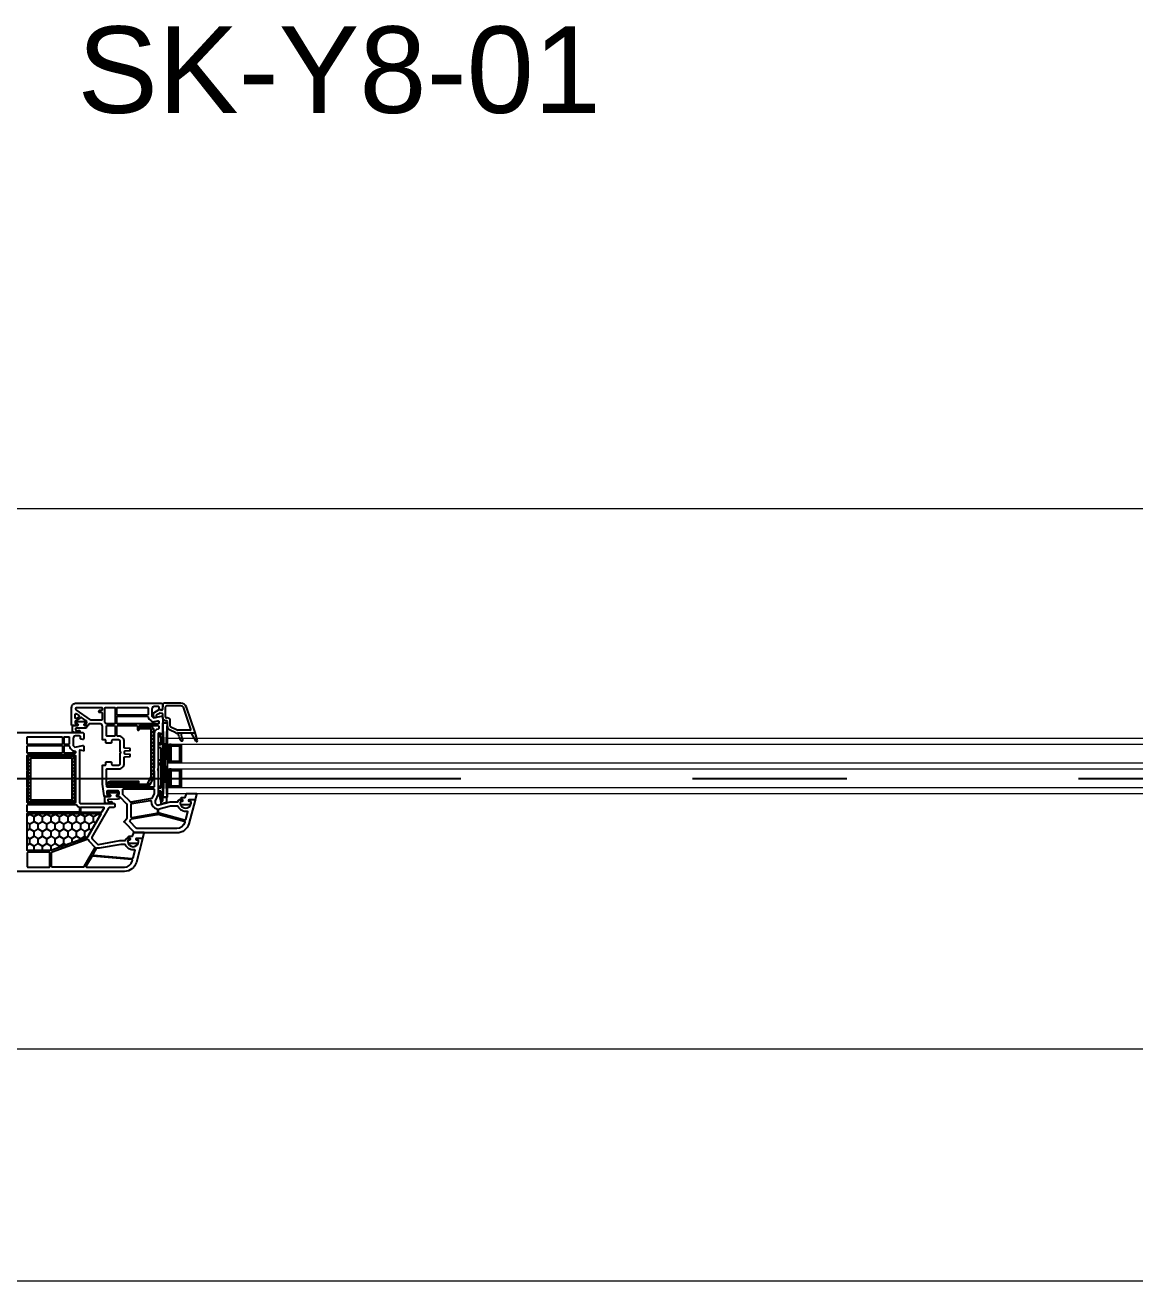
# Model space of a CAD drawing. Header units: inches. Extents: x -21163 to 11874, y -14995 to 6550.
# Drawn here: x -7238 to -6519, y -7989 to -7176 of the extents above; entities that cross this region are included whole.
import ezdxf

# ---------------------------------------------------------------- set-up
doc = ezdxf.new("R2010")
doc.units = ezdxf.units.IN
doc.header["$MEASUREMENT"] = 0
doc.linetypes.add('CONTI', pattern=[0])
doc.linetypes.add('GOST2.303 5', pattern=[24, 20, -1.5, 1, -1.5])
doc.layers.get('0').update_dxf_attribs({"color": 8})
for name, color, linetype in [('axis_dim', 8, 'CONTI'), ('GASKET', 8, 'Continuous'), ('PVC', 8, 'Continuous'), ('STEEL', 8, 'Continuous'), ('TAGS', 7, 'Continuous')]:
    doc.layers.add(name, color=color, linetype=linetype)
doc.layers.add('doors_windows', color=8, linetype='Continuous', lineweight=5)
doc.layers.add('stair1', color=8, linetype='Continuous', lineweight=15)
doc.styles.get("Standard").update_dxf_attribs({"font": 'arial.ttf'})

# ---------------------------------------------------------------- blocks, each defined once
blk = doc.blocks.new('*U19')
at = {"linetype": 'Continuous'}
h = blk.add_hatch(dxfattribs=at)
h.set_pattern_fill('HONEY', color=6, angle=-90, style=0)
h.set_pattern_definition([(270, (1672.08, 52.6428), (-2.74963, -4.7625), [3.175, -6.35]), (150, (1672.08, 52.6428), (-2.74963, 4.7625), [3.175, -6.35]), (210, (1672.08, 52.6428), (-5.49926, -6e-07), [-6.35, 3.175])])
h.paths.add_polyline_path([(1543.7, -37.59, -0.57735), (1543.27, -36.84), (1550.95, -23.53, 0.079163), (1551.35, -22.5, -0.259107), (1551.66, -22.14), (1575.34, -13.52, -0.087489), (1575.51, -13.49), (1590.22, -13.49, -0.414214), (1590.72, -13.99), (1590.72, -37.09, -0.414214), (1590.22, -37.59)])
at = {"color": 1, "linetype": 'Continuous', "lineweight": 25}
for p, q in [((1499.96, -48.17), (1502.95, -96.18)), ((1499.96, -96.18), (1502.95, -48.17))]:
    blk.add_line(p, q, dxfattribs=at)
at = {"color": 1, "linetype": 'Continuous'}
for p, q in [((1502.95, -44.14), (1500.38, -44.82)), ((1500.38, -44.82), (1500.38, -47.87)), ((1500.38, -47.87), (1502.95, -47.87)), ((1504.14, -45.37), (1502.94, -45.65)), ((1502.94, -45.65), (1502.94, -88.61)), ((1504.15, -43.52), (1502.95, -43.85)), ((1502.95, -43.85), (1502.95, -44.14)), ((1504.14, -45.37), (1504.14, -51.97)), ((1505.94, -51.97), (1504.14, -45.37)), ((1504.14, -45.65), (1504.14, -51.97)), ((1504.15, -45.39), (1504.15, -43.52)), ((1502.94, -49.97), (1504.14, -49.97)), ((1502.94, -76.2), (1502.94, -52)), ((1504.14, -51.97), (1505.94, -51.97)), ((1504.14, -53.97), (1504.14, -54.57)), ((1504.14, -53.97), (1505.94, -53.97)), ((1504.14, -79.97), (1504.14, -53.97)), ((1504.14, -54.97), (1505.94, -54.97)), ((1505.94, -82.97), (1505.94, -51.97)), ((1504.14, -68.97), (1505.94, -68.97)), ((1504.14, -69.97), (1505.94, -69.97)), ((1504.14, -71.97), (1505.94, -71.97)), ((1504.14, -79.97), (1505.94, -79.97)), ((1502.94, -86.67), (1504.64, -86.67)), ((1502.94, -88.61), (1504.64, -89.07)), ((1504.14, -81.97), (1505.94, -81.97)), ((1504.14, -86.67), (1504.14, -81.97)), ((1504.14, -82.97), (1505.94, -82.97)), ((1504.64, -89.07), (1504.64, -86.67))]:
    blk.add_line(p, q, dxfattribs=at)
at = {"color": 5}
for p, q in [((1491.98, -55.28), (1490.98, -55.28)), ((1491.98, -56.28), (1490.98, -56.28)), ((1491.98, -55.28), (1491.98, -54.28)), ((1492.48, -55.28), (1492.48, -54.28)), ((1493.48, -55.28), (1493.48, -54.28)), ((1494.48, -55.28), (1494.48, -54.28)), ((1495.48, -55.28), (1495.48, -54.28)), ((1496.48, -55.28), (1496.48, -54.28)), ((1497.48, -55.28), (1497.48, -54.28)), ((1497.48, -55.28), (1498.48, -55.28)), ((1497.48, -56.28), (1498.48, -56.28)), ((1491.98, -57.28), (1490.98, -57.28)), ((1491.98, -58.28), (1490.98, -58.28)), ((1491.98, -59.28), (1490.98, -59.28)), ((1491.98, -60.28), (1490.98, -60.28)), ((1491.98, -61.28), (1490.98, -61.28)), ((1491.98, -62.28), (1490.98, -62.28)), ((1491.98, -63.28), (1490.98, -63.28)), ((1491.98, -64.28), (1490.98, -64.28)), ((1497.48, -57.28), (1498.48, -57.28)), ((1497.48, -58.28), (1498.48, -58.28)), ((1497.48, -59.28), (1498.48, -59.28)), ((1497.48, -60.28), (1498.48, -60.28)), ((1497.48, -61.28), (1498.48, -61.28)), ((1497.48, -62.28), (1498.48, -62.28)), ((1497.48, -63.28), (1498.48, -63.28)), ((1497.48, -64.28), (1498.48, -64.28)), ((1491.98, -65.28), (1490.98, -65.28)), ((1491.98, -65.28), (1490.98, -65.28)), ((1491.98, -66.28), (1490.98, -66.28)), ((1491.98, -71.28), (1490.98, -71.28)), ((1491.98, -72.28), (1490.98, -72.28)), ((1491.98, -65.28), (1491.98, -66.28)), ((1491.98, -71.28), (1491.98, -70.28)), ((1492.48, -66.28), (1492.48, -65.28)), ((1492.48, -71.28), (1492.48, -70.28)), ((1493.48, -66.28), (1493.48, -65.28)), ((1493.48, -71.28), (1493.48, -70.28)), ((1494.48, -66.28), (1494.48, -65.28)), ((1494.48, -71.28), (1494.48, -70.28)), ((1495.48, -66.28), (1495.48, -65.28)), ((1495.48, -71.28), (1495.48, -70.28)), ((1496.48, -66.28), (1496.48, -65.28)), ((1496.48, -71.28), (1496.48, -70.28)), ((1497.48, -65.28), (1498.48, -65.28)), ((1497.48, -65.28), (1498.48, -65.28)), ((1497.48, -65.28), (1497.48, -66.28)), ((1497.48, -66.28), (1498.48, -66.28)), ((1497.48, -71.28), (1497.48, -70.28)), ((1497.48, -71.28), (1498.48, -71.28)), ((1497.48, -72.28), (1498.48, -72.28)), ((1491.98, -73.28), (1490.98, -73.28)), ((1491.98, -74.28), (1490.98, -74.28)), ((1491.98, -75.28), (1490.98, -75.28)), ((1491.98, -76.28), (1490.98, -76.28)), ((1491.98, -77.28), (1490.98, -77.28)), ((1491.98, -78.28), (1490.98, -78.28)), ((1491.98, -79.28), (1490.98, -79.28)), ((1491.98, -80.28), (1490.98, -80.28)), ((1497.48, -73.28), (1498.48, -73.28)), ((1497.48, -74.28), (1498.48, -74.28)), ((1497.48, -75.28), (1498.48, -75.28)), ((1497.48, -76.28), (1498.48, -76.28)), ((1497.48, -77.28), (1498.48, -77.28)), ((1497.48, -78.28), (1498.48, -78.28)), ((1497.48, -79.28), (1498.48, -79.28)), ((1497.48, -80.28), (1498.48, -80.28)), ((1491.98, -81.28), (1490.98, -81.28)), ((1491.98, -81.28), (1490.98, -81.28)), ((1491.98, -82.28), (1490.98, -82.28)), ((1491.98, -81.28), (1491.98, -82.28)), ((1492.48, -82.28), (1492.48, -81.28)), ((1493.48, -82.28), (1493.48, -81.28)), ((1494.48, -82.28), (1494.48, -81.28)), ((1495.48, -82.28), (1495.48, -81.28)), ((1496.48, -82.28), (1496.48, -81.28)), ((1497.48, -81.28), (1498.48, -81.28)), ((1497.48, -81.28), (1498.48, -81.28)), ((1497.48, -81.28), (1497.48, -82.28)), ((1497.48, -82.28), (1498.48, -82.28))]:
    blk.add_line(p, q, dxfattribs=at)
blk.add_lwpolyline([(1543.36, -37.59, -0.57735), (1543.1, -37.14), (1551.73, -22.19, -0.176327), (1551.89, -22.06), (1575.37, -13.51, -0.087489), (1575.47, -13.49), (1590.42, -13.49, -0.414214), (1590.72, -13.79), (1590.72, -37.29, -0.414214), (1590.42, -37.59)], format="xyb", close=True)
at = {"color": 1, "linetype": 'Continuous', "lineweight": 25}
blk.add_lwpolyline([(1499.96, -50.18), (1499.96, -48.17), (1502.95, -48.17), (1502.95, -96.18), (1499.96, -96.18)], close=True, dxfattribs=at)
at = {"color": 5}
for points in [[(1498.48, -66.28), (1490.98, -66.28), (1490.98, -54.28), (1498.48, -54.28)], [(1497.48, -65.28), (1491.98, -65.28), (1491.98, -55.28), (1497.48, -55.28)], [(1498.48, -82.28), (1490.98, -82.28), (1490.98, -70.28), (1498.48, -70.28)], [(1497.48, -81.28), (1491.98, -81.28), (1491.98, -71.28), (1497.48, -71.28)]]:
    blk.add_lwpolyline(points, close=True, dxfattribs=at)
at = {"layer": 'doors_windows', "color": 5}
for points in [[(838, -50.28), (1499.96, -50.28), (1499.96, -54.28), (838, -54.28)], [(838, -66.28), (1499.96, -66.28), (1499.96, -70.28), (838, -70.28)], [(838, -82.28), (1499.96, -82.28), (1499.96, -86.28), (838, -86.28)]]:
    blk.add_lwpolyline(points, close=True, dxfattribs=at)
at = {"layer": 'GASKET'}
for p, q in [((1480.51, -84.5), (1481.95, -89.88)), ((1481.25, -84.2), (1484.24, -89.5)), ((1492.5, -87.48), (1492.85, -89.5))]:
    blk.add_line(p, q, dxfattribs=at)
at = {"layer": 'GASKET', "color": 5, "linetype": 'Continuous'}
for points in [[(1524.8, -22.56, 0.414214), (1525.5, -21.86), (1525.5, -21.76, 0.414214), (1525.2, -21.46), (1524.36, -21.46), (1524.18, -21.16, -0.57735), (1524.7, -20.26), (1525.15, -20.26, 0.414214), (1525.65, -19.76), (1525.65, -19.46, 0.020024), (1525.64, -19.18, 0.390947), (1524.64, -18.26), (1519.66, -18.26, 0.390947), (1518.66, -19.18), (1518.65, -19.46), (1518.65, -19.76, 0.414214), (1519.15, -20.26), (1519.6, -20.26, -0.57735), (1520.12, -21.16), (1519.95, -21.46), (1515.9, -21.46), (1514.89, -24.85, 0.502334), (1515.17, -25.23), (1521.94, -25.23), (1522.67, -22.8, -0.349418), (1522.96, -22.56)], [(1490.7, -47.61, 0.414214), (1491.4, -46.91), (1491.4, -46.81, 0.414214), (1491.1, -46.51), (1490.25, -46.51), (1490.08, -46.21, -0.57735), (1490.6, -45.31), (1491.05, -45.31, 0.414214), (1491.55, -44.81), (1491.55, -44.51, 0.020024), (1491.54, -44.23, 0.390947), (1490.54, -43.31), (1485.56, -43.31, 0.390947), (1484.56, -44.23), (1484.55, -44.51), (1484.55, -44.81, 0.414214), (1485.05, -45.31), (1485.5, -45.31, -0.57735), (1486.02, -46.21), (1485.85, -46.51), (1481.8, -46.51), (1480.79, -49.9, 0.502334), (1481.07, -50.28), (1487.84, -50.28), (1488.57, -47.85, -0.349418), (1488.86, -47.61)], [(1537.82, -49.68, -0.414214), (1538.32, -50.18, -0.054959), (1538.24, -50.94, -0.351258), (1538.04, -51.1), (1531.6, -51.1, -0.351258), (1531.41, -50.94, -0.054959), (1531.32, -50.18, -0.414214), (1531.82, -49.68), (1532.27, -49.68, 0.57735), (1532.79, -48.78), (1532.62, -48.48), (1531.16, -48.48, -0.414214), (1530.96, -48.28), (1530.96, -47.81, -0.407864), (1531.93, -46.81), (1538.14, -46.68, 0.433601), (1538.53, -46.24), (1538.51, -45.92, 0.363714), (1537.78, -45.19), (1536.81, -45.11, 0.169782), (1536.62, -45.16, -1.241435), (1536.17, -43.99), (1539.26, -43.99, -0.414214), (1540.46, -45.19), (1540.46, -48.18, -0.414214), (1540.16, -48.48), (1537.03, -48.48), (1536.85, -48.78, 0.57735), (1537.37, -49.68)], [(1558.81, -95.68, -0.414214), (1559.31, -96.18, -0.054959), (1559.22, -96.94, -0.351258), (1559.03, -97.1), (1552.59, -97.1, -0.351258), (1552.39, -96.94, -0.054959), (1552.31, -96.18, -0.414214), (1552.81, -95.68), (1553.26, -95.68, 0.57735), (1553.78, -94.78), (1553.61, -94.48), (1552.14, -94.48, -0.414214), (1551.94, -94.28), (1551.94, -93.81, -0.407864), (1552.92, -92.81), (1559.13, -92.68, 0.433601), (1559.52, -92.24), (1559.49, -91.92, 0.363714), (1558.77, -91.19), (1557.8, -91.11, 0.169782), (1557.61, -91.16, -1.241435), (1557.16, -89.99), (1560.25, -89.99, -0.414214), (1561.45, -91.19), (1561.45, -94.18, -0.414214), (1561.15, -94.48), (1558.01, -94.48), (1557.84, -94.78, 0.57735), (1558.36, -95.68)]]:
    blk.add_lwpolyline(points, format="xyb", close=True, dxfattribs=at)
at = {"layer": 'GASKET'}
for centre, radius, start, end in [((1480.9, -84.4), 0.4, 29.48668, 195), ((1490.54, -85.1), 0.6, 47.51402, 209.41996), ((1483.05, -89.32), 8, 0, 29.41996), ((1487.57, -88.34), 5, 10, 47.51402)]:
    blk.add_arc(centre, radius, start, end, dxfattribs=at)
at = {"layer": 'PVC'}
for p, q in [((1491.05, -89.32), (1491.05, -89.5)), ((1481.94, -89.8), (1481.94, -89.8)), ((1481.96, -89.9), (1487.52, -106.29)), ((1482.24, -89.5), (1493.39, -89.5)), ((1484.7, -92.06), (1489.32, -105.68)), ((1485.17, -91.4), (1493.39, -91.4)), ((1493.61, -91.45), (1497.76, -93.47)), ((1494.44, -89.74), (1498.59, -91.76)), ((1498.04, -93.92), (1498.04, -97.3)), ((1499.94, -93.92), (1499.94, -97)), ((1500.44, -97.5), (1500.84, -97.5)), ((1500.14, -99.4), (1500.54, -99.4)), ((1501.04, -99.9), (1501.04, -106.6)), ((1502.94, -99.6), (1502.94, -101.91)), ((1502.94, -104.96), (1502.94, -108.25)), ((1504.6, -102.62), (1503.36, -102.4)), ((1505.14, -104.75), (1503.53, -104.47)), ((1506.69, -101.55), (1504.93, -102.56)), ((1508.69, -102.7), (1505.14, -104.75)), ((1506.94, -100.65), (1506.94, -101.11)), ((1508.94, -100.65), (1508.94, -102.27)), ((1491.22, -107.1), (1500.54, -107.1)), ((1491.31, -109), (1502.19, -109)), ((1502.19, -109), (1502.94, -108.25))]:
    blk.add_line(p, q, dxfattribs=at)
blk.add_lwpolyline([(1599.44, -90), (1554.69, -90), (1553.94, -89.25), (1553.94, -88.75), (1554.13, -85.97, -0.446275), (1554.71, -85.51), (1555.83, -85.7, -0.36397), (1556.24, -86.2), (1556.24, -87.2, 0.414214), (1556.74, -87.7), (1559.44, -87.7, 0.414214), (1560.94, -86.2), (1560.94, -81.43), (1559.94, -80.43), (1554.72, -81.49, -0.454146), (1554.12, -81.03), (1553.94, -78.32, -0.51393), (1554.32, -78.01), (1556.31, -78.54, 0.493145), (1556.94, -78.06), (1556.94, -45, 0.414214), (1555.94, -44), (1534.44, -44, -0.414214), (1533.94, -43.5), (1533.94, -42, -0.414214), (1534.44, -41.5), (1537.14, -41.5, 0.267949), (1538.01, -41), (1548.81, -22.29, 0.339454), (1548.65, -21.09), (1545.36, -17.8, 0.245592), (1544.48, -17.52), (1530.64, -19.95, -0.043661), (1530.12, -20), (1527.44, -20, 0.414214), (1526.94, -20.5, -0.414214), (1525.94, -21.5), (1524.3, -21.5), (1524.12, -21.2, -0.57735), (1524.64, -20.3), (1525.09, -20.3, 0.414214), (1525.59, -19.8), (1525.59, -19.5, 1), (1518.59, -19.5), (1518.59, -19.8, 0.414214), (1519.09, -20.3), (1519.54, -20.3, -0.57735), (1520.06, -21.2), (1519.89, -21.5), (1516.24, -21.5, -0.493145), (1515.95, -21.12), (1520.03, -5.93, -0.339454), (1527.75, 0), (1599.44, 0, -0.414214)], format="xyb", dxfattribs=at)
for points in [[(1552.08, -2.8), (1527.75, -2.8, 0.339454), (1522.73, -6.65), (1522.6, -7.12, 0.466308), (1523.04, -7.75), (1548.47, -9.97, 0.291473), (1548.95, -9.72), (1552.51, -3.55, 0.57735)], [(1574.39, -2.8, -0.414214), (1574.89, -3.3), (1574.89, -12.18, -0.315299), (1574.56, -12.65), (1551.88, -20.91, -0.415199), (1551.24, -20.61, 0.110369), (1550.42, -19.32), (1547.05, -15.95, -0.339454), (1546.97, -15.35), (1554.07, -3.05, -0.267949), (1554.5, -2.8)], [(1575.99, -3.3), (1575.99, -11.9, 0.414214), (1576.49, -12.4), (1590.24, -12.4, 0.414214), (1590.74, -11.9), (1590.74, -3.3, 0.414214), (1590.24, -2.8), (1576.49, -2.8, 0.414214)], [(1547.62, -10.6), (1522.68, -8.42, 0.36397), (1522.16, -8.79), (1520.84, -13.7, 0.546119), (1521.18, -14.08, -0.339137), (1527.09, -17.21, 0.293253), (1527.55, -17.5), (1530.17, -17.5), (1544.04, -15.05, -0.100742), (1545.44, -15.09, 0.329802), (1545.99, -14.85), (1548.01, -11.35, 0.548619)], [(1575.44, -13.5), (1590.24, -13.5, -0.414214), (1590.74, -14), (1590.74, -37.1, -0.414214), (1590.24, -37.6), (1543.72, -37.6, -0.57735), (1543.29, -36.85), (1550.97, -23.54, 0.079163), (1551.37, -22.51, -0.259107), (1551.69, -22.15)], [(1555.74, -38.3), (1542.74, -38.3, 0.267949), (1542.31, -38.55), (1540.87, -41.05, 0.57735), (1541.13, -41.5), (1555.74, -41.5, 0.414214), (1556.24, -41), (1556.24, -38.8, 0.414214)], [(1590.24, -38.3, -0.414214), (1590.74, -38.8), (1590.74, -42.8, -0.414214), (1590.24, -43.3), (1559.28, -43.3, -0.252264), (1558.87, -43.08, 0.152167), (1557.26, -41.76, -0.305615), (1556.94, -41.29), (1556.94, -38.8, -0.414214), (1557.44, -38.3)], [(1590.24, -44.4, -0.414214), (1590.74, -44.9), (1590.74, -54.1, 1), (1590.74, -54.7), (1590.74, -65.1, 1), (1590.74, -65.7), (1590.74, -74.9, -0.414214), (1590.24, -75.4), (1559.94, -75.4, -0.414214), (1559.44, -74.9), (1559.44, -44.9, -0.414214), (1559.94, -44.4)], [(1566.34, -76.5, -0.414214), (1566.84, -77), (1566.84, -81, -0.414214), (1566.34, -81.5), (1563.91, -81.5, -0.372896), (1563.42, -81.07, 0.161969), (1562.71, -79.66), (1561.71, -78.66, 0.198912), (1559.94, -77.93, -0.414214), (1559.44, -77.43), (1559.44, -77, -0.414214), (1559.94, -76.5)], [(1590.24, -76.5, -0.414214), (1590.74, -77), (1590.74, -81, -0.414214), (1590.24, -81.5), (1568.44, -81.5, -0.414214), (1567.94, -81), (1567.94, -77, -0.414214), (1568.44, -76.5)], [(1566.34, -82.2, -0.414214), (1566.84, -82.7), (1566.84, -86.7, -0.414214), (1566.34, -87.2), (1563.94, -87.2, -0.414214), (1563.44, -86.7), (1563.44, -82.7, -0.414214), (1563.94, -82.2)], [(1590.24, -82.2, -0.414214), (1590.74, -82.7), (1590.74, -86.7, -0.414214), (1590.24, -87.2), (1568.44, -87.2, -0.414214), (1567.94, -86.7), (1567.94, -82.7, -0.414214), (1568.44, -82.2)]]:
    blk.add_lwpolyline(points, format="xyb", close=True, dxfattribs=at)
at = {"layer": 'PVC', "linetype": 'Continuous', "lineweight": 25}
for points in [[(1503.69, -109), (1502.94, -108.25), (1502.94, -107.75), (1503.13, -104.97, -0.446275), (1503.71, -104.51), (1504.83, -104.7, -0.36397), (1505.24, -105.2), (1505.24, -106.2, 0.414214), (1505.74, -106.7), (1508.44, -106.7, 0.414214), (1509.94, -105.2), (1509.94, -100.43), (1508.94, -99.43), (1503.72, -100.49, -0.454146), (1503.12, -100.03), (1502.95, -97.41, -0.016582), (1502.94, -97.21), (1502.94, -89.3, -0.493145), (1503.32, -89.01), (1505.31, -89.54, 0.493145), (1505.94, -89.06), (1505.94, -66.71, -0.201513), (1506.09, -66.36, 0.420084), (1506.09, -65.64, -0.201513), (1505.94, -65.29), (1505.94, -50), (1507.78, -45.8, 0.628383), (1505.43, -43.07), (1498.22, -45), (1493.44, -45, 0.414214), (1492.94, -45.5, -0.414214), (1491.94, -46.5), (1490.3, -46.5), (1490.12, -46.2, -0.57735), (1490.64, -45.3), (1491.08, -45.3, 0.38517), (1491.58, -44.85, 1.105542), (1484.61, -44.85, 0.38517), (1485.11, -45.3), (1485.54, -45.3, -0.57735), (1486.06, -46.2), (1485.89, -46.5), (1482.24, -46.5, -0.493145), (1481.95, -46.12), (1486.03, -30.93, -0.339454), (1493.75, -25), (1520.53, -25, -0.198912), (1521.24, -25.29), (1527.8, -31.85, -0.414214), (1527.8, -32.56), (1526.09, -34.27, 0.198912), (1525.94, -34.62), (1525.94, -43.29, 0.198912), (1526.09, -43.65), (1530.8, -48.35, 0.198912), (1531.15, -48.5), (1532.59, -48.5), (1532.76, -48.8, -0.57735), (1532.24, -49.7), (1531.74, -49.7, 0.414214), (1531.24, -50.2), (1531.24, -51.6, 0.414214), (1531.74, -52.1), (1538.73, -52.1, 0.455633), (1539.23, -51.53), (1539.03, -50.13, 0.373972), (1538.54, -49.7), (1537.34, -49.7, -0.57735), (1536.82, -48.8), (1537, -48.5), (1540.38, -48.5, -0.373885), (1540.88, -48.93), (1541.94, -56.5), (1541.94, -68.6, -0.414214), (1541.64, -68.9), (1540.04, -68.9, 0.414214), (1539.74, -69.2), (1539.74, -70.6, -0.414214), (1539.44, -70.9), (1536.34, -70.9, -0.414214), (1536.04, -70.6), (1536.04, -69.4, 0.414214), (1535.54, -68.9), (1531.44, -68.9, 0.414214), (1530.44, -69.9), (1530.44, -76.29, -0.201513), (1530.29, -76.64, 0.420084), (1530.29, -77.36, -0.201513), (1530.44, -77.71), (1530.44, -84.1, 0.414214), (1531.44, -85.1), (1535.54, -85.1, 0.414214), (1536.04, -84.6), (1536.04, -83.4, -0.414214), (1536.34, -83.1), (1539.44, -83.1, -0.414214), (1539.74, -83.4), (1539.74, -84.8, 0.414214), (1540.04, -85.1), (1541.64, -85.1, -0.414214), (1541.94, -85.4), (1541.94, -94, 0.414214), (1543.44, -95.5), (1550.44, -95.5, 0.414214), (1550.94, -95, -0.414214), (1551.44, -94.5), (1553.59, -94.5), (1553.76, -94.8, -0.57735), (1553.24, -95.7), (1552.74, -95.7, 0.414214), (1552.24, -96.2), (1552.24, -97.17, 0.244698), (1552.46, -97.58), (1555.51, -99.72, 0.315299), (1556.08, -99.72), (1559.43, -97.37, 0.244698), (1559.64, -96.96), (1559.64, -96.2, 0.414214), (1559.14, -95.7), (1558.34, -95.7, -0.57735), (1557.82, -94.8), (1558, -94.5), (1561.64, -94.5, -0.414214), (1561.94, -94.8), (1561.94, -106, -0.414214), (1558.94, -109)], [(1506.46, -36.95, -0.109518), (1505.17, -36.9), (1489, -32.57, -0.414214), (1488.65, -31.95), (1488.73, -31.65, -0.339454), (1493.75, -27.8), (1519.37, -27.8, -0.198912), (1520.08, -28.09), (1524.06, -32.08, -0.382222), (1524.1, -32.75, 0.088112), (1523.6, -33.67, -0.274835), (1523.21, -34)], [(1493.55, -42.5, -0.293253), (1493.09, -42.21, 0.339137), (1487.18, -39.08, -0.546119), (1486.84, -38.7), (1488.21, -33.6, -0.414214), (1488.82, -33.24), (1505.22, -37.64, -0.339454), (1505.59, -38.12), (1505.59, -40.05, -0.339454), (1505.22, -40.53), (1497.95, -42.48, -0.065543), (1497.82, -42.5)], [(1511, -46.01, -0.498043), (1510.42, -45.46, 0.394481), (1506.71, -40.57, -0.365019), (1506.29, -40.07), (1506.29, -38.12, -0.36397), (1506.71, -37.62), (1522.86, -34.77, -0.466308), (1523.44, -35.27), (1523.44, -43.39, -0.36397), (1523.03, -43.89)], [(1508.94, -53.5, -0.414214), (1508.44, -53), (1508.44, -50.63, -0.103244), (1508.49, -50.43), (1509.73, -47.58, -0.251284), (1510.1, -47.28), (1523.56, -44.91, -0.28183), (1524.05, -45.1, 0.034736), (1524.32, -45.41), (1528.6, -49.69, -0.198912), (1528.74, -50.04), (1528.74, -53, -0.414214), (1528.24, -53.5)], [(1519.74, -94.4, -0.414214), (1519.24, -93.9), (1519.24, -91.9, 1), (1518.24, -91.9), (1518.24, -93.9, -0.414214), (1517.74, -94.4), (1505.94, -94.4, -0.414214), (1505.44, -93.9), (1505.44, -92.61, -0.387795), (1505.9, -92.11, 0.387795), (1508.44, -89.32), (1508.44, -67.31, 0.229416), (1508.44, -64.69), (1508.44, -55.1, -0.414214), (1508.94, -54.6), (1538.72, -54.6, -0.373972), (1539.21, -55.03), (1539.44, -56.64, -0.034844), (1539.44, -56.71), (1539.44, -65.9, -0.414214), (1538.94, -66.4), (1531.44, -66.4, 0.414214), (1527.94, -69.9), (1527.94, -73.72, -0.39896), (1527.47, -74.22), (1524.42, -74.38, 0.39896), (1523.94, -74.87), (1523.94, -75.31, 0.39896), (1524.42, -75.8), (1527.21, -75.95, -0.442836), (1527.68, -76.52, 0.074681), (1527.68, -77.48, -0.442836), (1527.21, -78.05), (1524.42, -78.2, 0.39896), (1523.94, -78.69), (1523.94, -79.13, 0.39896), (1524.42, -79.62), (1527.47, -79.78, -0.39896), (1527.94, -80.28), (1527.94, -84.1, 0.414214), (1531.44, -87.6), (1532.14, -87.6, -0.414214), (1532.64, -88.1), (1532.64, -93.9, -0.414214), (1532.14, -94.4)], [(1534.24, -94.4, -0.414214), (1533.74, -93.9), (1533.74, -88.1, -0.414214), (1534.24, -87.6), (1538.94, -87.6, -0.414214), (1539.44, -88.1), (1539.44, -93.9, -0.414214), (1538.94, -94.4)], [(1512.91, -100.5, -0.372896), (1512.42, -100.07, 0.161969), (1511.71, -98.66), (1510.71, -97.66, 0.251647), (1508.45, -96.98), (1506.04, -97.47, -0.4743), (1505.44, -96.98), (1505.44, -96, -0.414214), (1505.94, -95.5), (1532.14, -95.5, -0.414214), (1532.64, -96), (1532.64, -100, -0.414214), (1532.14, -100.5)], [(1534.24, -106.2, -0.414214), (1533.74, -105.7), (1533.74, -96, -0.414214), (1534.24, -95.5), (1539.41, -95.5, -0.284915), (1539.86, -95.78, 0.045769), (1540.24, -96.4, -0.162278), (1540.34, -96.7), (1540.34, -105.7, -0.414214), (1539.84, -106.2)], [(1512.94, -106.2, -0.414214), (1512.44, -105.7), (1512.44, -101.7, -0.414214), (1512.94, -101.2), (1532.14, -101.2, -0.414214), (1532.64, -101.7), (1532.64, -105.7, -0.414214), (1532.14, -106.2)], [(1542.64, -106.2, -0.414214), (1542.14, -105.7), (1542.14, -104.7, -0.414214), (1542.64, -104.2), (1543.94, -104.2, 0.414214), (1544.44, -103.7), (1544.44, -103.5, 0.414214), (1543.94, -103), (1542.64, -103, -0.414214), (1542.14, -102.5), (1542.14, -98.49, -0.436376), (1542.68, -97.99, 0.01877), (1542.94, -98), (1549.41, -98, -0.153915), (1549.7, -98.09), (1558.93, -104.56, -0.244698), (1559.14, -104.97), (1559.14, -105.7, -0.414214), (1558.64, -106.2)], [(1557.25, -100.94, -0.520567), (1557.25, -100.12), (1558.86, -98.99, -0.606815), (1559.64, -99.4), (1559.64, -101.65, -0.606815), (1558.86, -102.06)]]:
    blk.add_lwpolyline(points, format="xyb", close=True, dxfattribs=at)
at = {"layer": 'PVC'}
for centre, radius, start, end in [((1482.24, -89.8), 0.3, 90, 198.74809), ((1485.17, -91.9), 0.5, 90, 198.74809), ((1493.39, -91.9), 2.4, 64.07953, 90), ((1493.39, -91.9), 0.5, 64.07953, 90), ((1497.54, -93.92), 0.5, 0, 64.07953), ((1500.14, -97.3), 2.1, 180, 270), ((1497.54, -93.92), 2.4, 0, 64.07953), ((1500.44, -97), 0.5, 180, 270), ((1500.84, -99.6), 2.1, 0, 90), ((1500.54, -99.9), 0.5, 0, 90), ((1503.44, -101.91), 0.5, 180, 260), ((1503.44, -104.96), 0.5, 80, 180), ((1504.68, -102.13), 0.5, 260, 300), ((1506.44, -101.11), 0.5, 300, 0), ((1507.94, -100.65), 1, 0, 180), ((1508.44, -102.27), 0.5, 300, 0), ((1491.31, -105), 4, 198.74809, 270), ((1491.31, -105), 2.1, 198.74809, 270), ((1500.54, -106.6), 0.5, 270, 0)]:
    blk.add_arc(centre, radius, start, end, dxfattribs=at)
at = {"layer": 'STEEL', "color": 5, "linetype": 'Continuous'}
for p, q in [((1561.6, -44.8), (1560.04, -46.36)), ((1561.54, -46.98), (1560.04, -48.48)), ((1563.72, -44.8), (1562.22, -46.3)), ((1565.84, -44.8), (1564.34, -46.3)), ((1567.96, -44.8), (1566.46, -46.3)), ((1570.09, -44.8), (1568.59, -46.3)), ((1572.21, -44.8), (1570.71, -46.3)), ((1574.33, -44.8), (1572.83, -46.3)), ((1576.45, -44.8), (1575.29, -45.95)), ((1578.57, -44.8), (1577.07, -46.3)), ((1580.69, -44.8), (1579.19, -46.3)), ((1582.81, -44.8), (1581.31, -46.3)), ((1584.93, -44.8), (1583.43, -46.3)), ((1587.06, -44.8), (1585.56, -46.3)), ((1589.08, -44.9), (1587.68, -46.3)), ((1590.03, -46.07), (1588.54, -47.55)), ((1590.04, -48.17), (1588.54, -49.67)), ((1513.16, -55.03), (1510.68, -57.51)), ((1515.43, -55.03), (1513.93, -56.53)), ((1517.69, -55.03), (1516.19, -56.53)), ((1519.95, -55.03), (1518.45, -56.53)), ((1520.37, -56.87), (1518.79, -58.45)), ((1522.21, -55.03), (1520.71, -56.53)), ((1522.63, -56.87), (1521.05, -58.45)), ((1524.48, -55.03), (1522.98, -56.53)), ((1524.89, -56.87), (1523.31, -58.45)), ((1526.74, -55.03), (1525.24, -56.53)), ((1527.16, -56.87), (1525.58, -58.45)), ((1529, -55.03), (1527.5, -56.53)), ((1529.42, -56.87), (1527.84, -58.45)), ((1531.27, -55.03), (1529.77, -56.53)), ((1531.68, -56.87), (1530.1, -58.45)), ((1533.53, -55.03), (1532.03, -56.53)), ((1533.94, -56.87), (1532.37, -58.45)), ((1535.79, -55.03), (1534.29, -56.53)), ((1536.21, -56.87), (1534.63, -58.45)), ((1537.84, -55.24), (1536.55, -56.53)), ((1538.57, -56.78), (1536.89, -58.45)), ((1561.54, -49.1), (1560.04, -50.6)), ((1561.54, -51.22), (1560.04, -52.72)), ((1561.54, -53.34), (1560.04, -54.84)), ((1561.54, -55.46), (1560.04, -56.96)), ((1590.04, -50.3), (1588.54, -51.8)), ((1590.04, -52.42), (1588.54, -53.92)), ((1590.04, -54.54), (1588.54, -56.04)), ((1590.04, -56.66), (1588.54, -58.16)), ((1511.77, -58.68), (1508.92, -61.53)), ((1510.42, -62.3), (1508.92, -63.8)), ((1510.42, -64.56), (1508.92, -66.06)), ((1561.54, -57.58), (1560.04, -59.08)), ((1561.54, -59.7), (1560.04, -61.2)), ((1561.54, -61.83), (1560.04, -63.33)), ((1561.54, -63.95), (1560.04, -65.45)), ((1590.04, -58.78), (1588.54, -60.28)), ((1590.04, -60.9), (1588.54, -62.4)), ((1590.04, -63.02), (1588.54, -64.52)), ((1510.42, -66.82), (1508.92, -68.32)), ((1510.42, -69.08), (1508.92, -70.58)), ((1510.42, -71.35), (1508.92, -72.85)), ((1561.54, -66.07), (1560.04, -67.57)), ((1561.54, -68.19), (1560.04, -69.69)), ((1561.54, -70.31), (1560.04, -71.81)), ((1561.54, -72.43), (1560.14, -73.83)), ((1590.04, -65.15), (1588.54, -66.65)), ((1590.04, -67.27), (1588.54, -68.77)), ((1590.04, -69.39), (1588.54, -70.89)), ((1590.04, -71.51), (1588.54, -73.01)), ((1510.42, -73.61), (1508.92, -75.11)), ((1510.42, -75.87), (1508.92, -77.37)), ((1510.42, -78.13), (1508.92, -79.63)), ((1510.42, -80.4), (1508.92, -81.9)), ((1562.8, -73.3), (1561.32, -74.78)), ((1564.92, -73.3), (1563.42, -74.8)), ((1567.04, -73.3), (1565.54, -74.8)), ((1569.16, -73.3), (1567.66, -74.8)), ((1571.28, -73.3), (1569.78, -74.8)), ((1573.41, -73.3), (1571.91, -74.8)), ((1575.53, -73.3), (1574.03, -74.8)), ((1577.65, -73.3), (1576.15, -74.8)), ((1579.77, -73.3), (1578.27, -74.8)), ((1581.89, -73.3), (1580.39, -74.8)), ((1584.01, -73.3), (1582.51, -74.8)), ((1586.13, -73.3), (1584.63, -74.8)), ((1588.25, -73.3), (1586.75, -74.8)), ((1589.99, -73.68), (1588.93, -74.75)), ((1510.42, -82.66), (1508.92, -84.16)), ((1510.42, -84.92), (1508.92, -86.42)), ((1510.42, -87.19), (1508.92, -88.69)), ((1510.42, -89.45), (1508.92, -90.95)), ((1510.42, -91.71), (1509.23, -92.9)), ((1512.07, -92.33), (1510.59, -93.8)), ((1514.33, -92.33), (1512.83, -93.83)), ((1516.59, -92.33), (1515.09, -93.83)), ((1517.42, -93.76), (1517.36, -93.83))]:
    blk.add_line(p, q, dxfattribs=at)
blk.add_lwpolyline([(1575.29, -46.3), (1575.29, -44.8), (1588.54, -44.8, -0.414214), (1590.04, -46.3), (1590.04, -73.3, -0.414214), (1588.54, -74.8), (1561.54, -74.8, -0.414214), (1560.04, -73.3), (1560.04, -46.3, -0.414214), (1561.54, -44.8), (1574.79, -44.8), (1574.79, -46.3), (1561.54, -46.3), (1561.54, -73.3), (1588.54, -73.3), (1588.54, -46.3)], format="xyb", close=True, dxfattribs=at)
at = {"layer": 'STEEL', "linetype": 'Continuous'}
blk.add_lwpolyline([(1508.92, -91.83), (1508.92, -61.5, -0.116434), (1509.13, -60.61), (1511.37, -56.13, -0.284079), (1513.16, -55.03), (1537.07, -55.03, -0.414214), (1538.57, -56.53), (1538.57, -56.95, -0.414214), (1537.07, -58.45), (1518.57, -58.45), (1518.57, -56.87), (1537.16, -56.87, 0.940252), (1537.18, -56.53), (1513.29, -56.53, 0.228035), (1512.71, -56.81), (1510.47, -61.28, 0.116434), (1510.42, -61.5), (1510.42, -91.83, 0.414214), (1510.92, -92.33), (1517.42, -92.33), (1517.42, -93.83), (1510.92, -93.83, -0.414214)], format="xyb", close=True, dxfattribs=at)

msp = doc.modelspace()

# ---------------------------------------------------------------- linework, layer by layer
at = {"layer": 'axis_dim', "linetype": 'GOST2.303 5', "lineweight": 25, "ltscale": 100}
msp.add_lwpolyline([(244.61, -7664), (-18161.56, -7664)], dxfattribs=at)
at = {"layer": 'doors_windows', "lineweight": 20, "ltscale": 50}
msp.add_lwpolyline([(-7245.54, -7489), (-5645.55, -7489), (-5645.55, -7839), (-7245.54, -7839)], close=True, dxfattribs=at)
at = {"layer": 'stair1', "ltscale": 75}
msp.add_lwpolyline([(-13825.59, -7839), (-13825.59, -7989), (2924.88, -7989), (2924.88, -7839)], dxfattribs=at)

# ---------------------------------------------------------------- block references
at = {"ltscale": 100, "rotation": 180}
msp.add_blockref('*U19', (-5645.55, -7724), dxfattribs=at)

# ---------------------------------------------------------------- texts
at = {"layer": 'TAGS'}
msp.add_text('SK-Y8-01', height=56, dxfattribs=at).set_placement((-7203.76, -7233.03))

doc.saveas('drawing.dxf')
